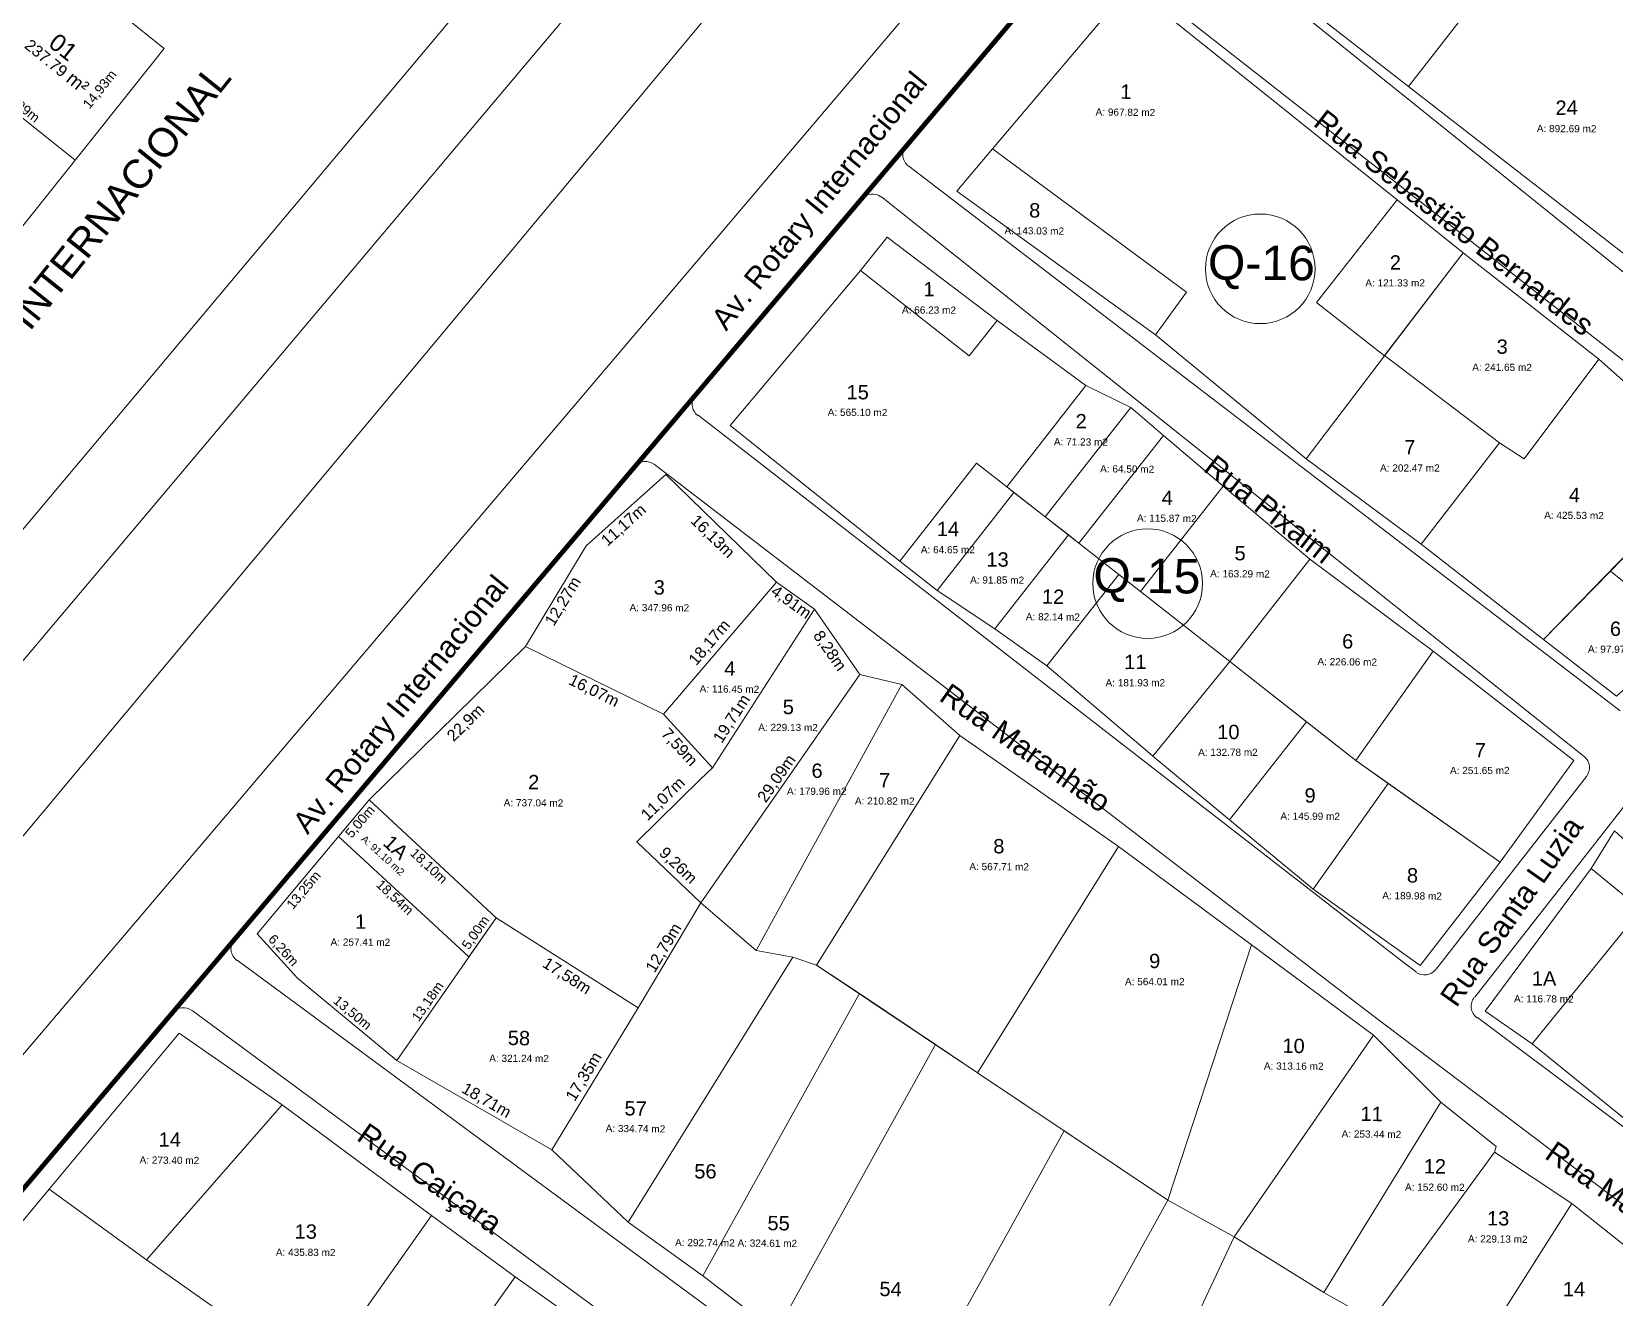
# Model space of a CAD drawing. Header units: metres. Extents: x 3808 to 8215, y 2374 to 6187.
# Drawn here: x 6098 to 6263.4, y 3611.2 to 3743.5 of the extents above; entities that cross this region are included whole.
import ezdxf

# ---------------------------------------------------------------- set-up
doc = ezdxf.new("R2010")
doc.units = ezdxf.units.M
doc.linetypes.add('CENTER', pattern=[2, 1.25, -0.25, 0.25, -0.25])
for name, color, linetype in [('0 - Cotas', 7, 'Continuous'), ('0 - Linhas Quadras', 7, 'Continuous'), ('0 - MEIO FIO 2', 251, 'Continuous'), ('0 - Nome Ruas', 7, 'CENTER'), ('0 - Numero de Lotes', 6, 'Continuous'), ('0 - Área Dos Lotes', 1, 'Continuous'), ('Nomes-Ruas', 7, 'Continuous'), ('PDF_Boundary-Lotes', 7, 'Continuous'), ('PDF_Meio-Fio', 32, 'Continuous'), ('PDF_Numeração_Quadras', 7, 'Continuous'), ('PDF_Perímetro', 5, 'Continuous'), ('PDF_Text', 7, 'Continuous')]:
    doc.layers.add(name, color=color, linetype=linetype)
doc.styles.add('Arial', font='arial.ttf')
doc.styles.add('PDF Arial', font='arial.ttf')
doc.styles.add('pedro', font='arial.ttf', dxfattribs={"height": 3})
doc.styles.add('REGUA100', font='arial.ttf')
doc.dimstyles.new('Arqui_3D', dxfattribs={"dimtxt": 1.2, "dimasz": 2.5, "dimexe": 2, "dimexo": 3, "dimgap": 0.98, "dimtad": 1, "dimtoh": 1, "dimrnd": 0.005, "dimtxsty": 'Arial', "dimblk": 'NONE', "dimcen": 0, "dimdle": 4, "dimse1": 1, "dimse2": 1, "dimsd1": 1, "dimsd2": 1, "dimclrt": 256, "dimaunit": 1, "dimadec": 0, "dimazin": 0, "dimtfac": 1, "dimtmove": 2, "dimatfit": 2, "dimldrblk": 'NONE', "dimfxl": 1, "dimtolj": 1, "dimtzin": 0, "dimarcsym": 0})
doc.dimstyles.new('Copy(2) of ISO-25', dxfattribs={"dimtxt": 1, "dimasz": 2.5, "dimexe": 1.25, "dimexo": 0.625, "dimgap": 0.2, "dimtad": 1, "dimtoh": 1, "dimlfac": 1, "dimzin": 1, "dimtxsty": 'Arial', "dimblk": 'NONE', "dimcen": 0, "dimse1": 1, "dimse2": 1, "dimsd1": 1, "dimsd2": 1, "dimclrt": 256, "dimaunit": 1, "dimadec": 3, "dimazin": 0, "dimtfac": 1, "dimtmove": 0, "dimatfit": 3, "dimldrblk": 'NONE', "dimfxl": 1, "dimtolj": 1, "dimtzin": 0, "dimarcsym": 0})

# ---------------------------------------------------------------- blocks, each defined once
blk = doc.blocks.new('*D11540')
at = {"layer": 'Defpoints', "color": 0, "transparency": 16777216}
for p in [(6136.13, 3635.99), (6136.62, 3636.84), (6152.34, 3626.66)]:
    blk.add_point(p, dxfattribs=at)
at = {"layer": '0 - Cotas', "lineweight": 5, "transparency": 16777216, "insert": (6145.47, 3631.75), "char_height": 1.2, "attachment_point": 5, "rotation": 330.065, "style": 'Arial'}
blk.add_mtext('\\A1;18,71m', dxfattribs=at)
blk = doc.blocks.new('_None')
blk = doc.blocks.new('*D11541')
at = {"layer": 'Defpoints', "color": 0, "transparency": 16777216}
for p in [(6146.52, 3650.92), (6161.35, 3641.49), (6160.68, 3640.43)]:
    blk.add_point(p, dxfattribs=at)
at = {"layer": '0 - Cotas', "lineweight": 5, "transparency": 16777216, "insert": (6153.87, 3644.76), "char_height": 1.2, "attachment_point": 5, "rotation": 327.5594, "style": 'Arial'}
blk.add_mtext('\\A1;17,58m', dxfattribs=at)
blk = doc.blocks.new('*D11542')
at = {"layer": 'Defpoints', "color": 0, "transparency": 16777216}
for p in [(6161.35, 3641.49), (6151.45, 3627.2), (6152.34, 3626.66)]:
    blk.add_point(p, dxfattribs=at)
at = {"layer": '0 - Cotas', "lineweight": 5, "transparency": 16777216, "insert": (6155.75, 3634.27), "char_height": 1.2, "attachment_point": 5, "rotation": 58.7112, "style": 'Arial'}
blk.add_mtext('\\A1;17,35m', dxfattribs=at)
blk = doc.blocks.new('*D11543')
at = {"layer": 'Defpoints', "color": 0, "transparency": 16777216}
for p in [(6167.19, 3652.89), (6167.92, 3652.45), (6161.35, 3641.49)]:
    blk.add_point(p, dxfattribs=at)
at = {"layer": '0 - Cotas', "lineweight": 5, "transparency": 16777216, "insert": (6164.09, 3647.73), "char_height": 1.2, "attachment_point": 5, "rotation": 59.0678, "style": 'Arial'}
blk.add_mtext('\\A1;12,79m', dxfattribs=at)
blk = doc.blocks.new('*D11544')
at = {"layer": 'Defpoints', "color": 0, "transparency": 16777216}
for p in [(6149.58, 3679.28), (6150.56, 3678.27), (6133.25, 3663.22)]:
    blk.add_point(p, dxfattribs=at)
at = {"layer": '0 - Cotas', "lineweight": 5, "transparency": 16777216, "insert": (6143.39, 3671.23), "char_height": 1.2, "attachment_point": 5, "rotation": 44.5166, "style": 'Arial'}
blk.add_mtext('\\A1;22,9m', dxfattribs=at)
blk = doc.blocks.new('*D11545')
at = {"layer": 'Defpoints', "color": 0, "transparency": 16777216}
for p in [(6149.58, 3679.28), (6163.52, 3671.22), (6164, 3672.19)]:
    blk.add_point(p, dxfattribs=at)
at = {"layer": '0 - Cotas', "lineweight": 5, "transparency": 16777216, "insert": (6156.71, 3674.57), "char_height": 1.2, "attachment_point": 5, "rotation": 333.8333, "style": 'Arial'}
blk.add_mtext('\\A1;16,07m', dxfattribs=at)
blk = doc.blocks.new('*D11546')
at = {"layer": 'Defpoints', "color": 0, "transparency": 16777216}
for p in [(6164, 3672.19), (6168.26, 3665.8), (6169.12, 3666.59)]:
    blk.add_point(p, dxfattribs=at)
at = {"layer": '0 - Cotas', "lineweight": 5, "transparency": 16777216, "insert": (6165.62, 3668.69), "char_height": 1.2, "attachment_point": 5, "rotation": 312.4178, "style": 'Arial'}
blk.add_mtext('\\A1;7,59m', dxfattribs=at)
blk = doc.blocks.new('*D11547')
at = {"layer": 'Defpoints', "color": 0, "transparency": 16777216}
for p in [(6169.12, 3666.59), (6160.36, 3659.72), (6161.22, 3658.84)]:
    blk.add_point(p, dxfattribs=at)
at = {"layer": '0 - Cotas', "lineweight": 5, "transparency": 16777216, "insert": (6164, 3663.29), "char_height": 1.2, "attachment_point": 5, "rotation": 44.4322, "style": 'Arial'}
blk.add_mtext('\\A1;11,07m', dxfattribs=at)
blk = doc.blocks.new('*D11548')
at = {"layer": 'Defpoints', "color": 0, "transparency": 16777216}
for p in [(6164.25, 3697.23), (6175.81, 3685.99), (6174.9, 3685.06)]:
    blk.add_point(p, dxfattribs=at)
at = {"layer": '0 - Cotas', "lineweight": 5, "transparency": 16777216, "insert": (6169.09, 3690.71), "char_height": 1.2, "attachment_point": 5, "rotation": 315.7964, "style": 'Arial'}
blk.add_mtext('\\A1;16,13m', dxfattribs=at)
blk = doc.blocks.new('*D11549')
at = {"layer": 'Defpoints', "color": 0, "transparency": 16777216}
for p in [(6164.25, 3697.23), (6155.93, 3689.77), (6156.65, 3688.98)]:
    blk.add_point(p, dxfattribs=at)
at = {"layer": '0 - Cotas', "lineweight": 5, "transparency": 16777216, "insert": (6159.89, 3691.89), "char_height": 1.2, "attachment_point": 5, "rotation": 41.9132, "style": 'Arial'}
blk.add_mtext('\\A1;11,17m', dxfattribs=at)
blk = doc.blocks.new('*D11550')
at = {"layer": 'Defpoints', "color": 0, "transparency": 16777216}
for p in [(6155.93, 3689.77), (6149.58, 3679.28), (6150.42, 3678.76)]:
    blk.add_point(p, dxfattribs=at)
at = {"layer": '0 - Cotas', "lineweight": 5, "transparency": 16777216, "insert": (6153.57, 3683.95), "char_height": 1.2, "attachment_point": 5, "rotation": 58.7951, "style": 'Arial'}
blk.add_mtext('\\A1;12,27m', dxfattribs=at)
blk = doc.blocks.new('*D11551')
at = {"layer": 'Defpoints', "color": 0, "transparency": 16777216}
for p in [(6175.81, 3685.99), (6163.14, 3672.93), (6164, 3672.19)]:
    blk.add_point(p, dxfattribs=at)
at = {"layer": '0 - Cotas', "lineweight": 5, "transparency": 16777216, "insert": (6168.87, 3679.63), "char_height": 1.2, "attachment_point": 5, "rotation": 49.4489, "style": 'Arial'}
blk.add_mtext('\\A1;18,17m', dxfattribs=at)
blk = doc.blocks.new('*D11552')
at = {"layer": 'Defpoints', "color": 0, "transparency": 16777216}
for p in [(6175.81, 3685.99), (6179.29, 3682.42), (6179.8, 3683.14)]:
    blk.add_point(p, dxfattribs=at)
at = {"layer": '0 - Cotas', "lineweight": 5, "transparency": 16777216, "insert": (6177.31, 3683.83), "char_height": 1.2, "attachment_point": 5, "rotation": 324.5426, "style": 'Arial'}
blk.add_mtext('\\A1;4,91m', dxfattribs=at)
blk = doc.blocks.new('*D11553')
at = {"layer": 'Defpoints', "color": 0, "transparency": 16777216}
for p in [(6179.8, 3683.14), (6168.27, 3667.13), (6169.12, 3666.59)]:
    blk.add_point(p, dxfattribs=at)
at = {"layer": '0 - Cotas', "lineweight": 5, "transparency": 16777216, "insert": (6171.2, 3671.68), "char_height": 1.2, "attachment_point": 5, "rotation": 57.1699, "style": 'Arial'}
blk.add_mtext('\\A1;19,71m', dxfattribs=at)
blk = doc.blocks.new('*D11554')
at = {"layer": 'Defpoints', "color": 0, "transparency": 16777216}
for p in [(6184.52, 3676.35), (6167.22, 3652.94), (6167.92, 3652.45)]:
    blk.add_point(p, dxfattribs=at)
at = {"layer": '0 - Cotas', "lineweight": 5, "transparency": 16777216, "insert": (6175.89, 3665.42), "char_height": 1.2, "attachment_point": 5, "rotation": 55.218, "style": 'Arial'}
blk.add_mtext('\\A1;29,09m', dxfattribs=at)
blk = doc.blocks.new('*D11555')
at = {"layer": 'Defpoints', "color": 0, "transparency": 16777216}
for p in [(6161.22, 3658.84), (6167.92, 3652.45), (6168.69, 3653.26)]:
    blk.add_point(p, dxfattribs=at)
at = {"layer": '0 - Cotas', "lineweight": 5, "transparency": 16777216, "insert": (6165.48, 3656.32), "char_height": 1.2, "attachment_point": 5, "rotation": 316.3803, "style": 'Arial'}
blk.add_mtext('\\A1;9,26m', dxfattribs=at)
blk = doc.blocks.new('*D11556')
at = {"layer": 'Defpoints', "color": 0, "transparency": 16777216}
for p in [(6179.8, 3683.14), (6183.49, 3675.64), (6184.52, 3676.35)]:
    blk.add_point(p, dxfattribs=at)
at = {"layer": '0 - Cotas', "lineweight": 5, "transparency": 16777216, "insert": (6181.32, 3678.77), "char_height": 1.2, "attachment_point": 5, "rotation": 304.7485, "style": 'Arial'}
blk.add_mtext('\\A1;8,28m', dxfattribs=at)
blk = doc.blocks.new('*D11557')
at = {"layer": 'Defpoints', "color": 0, "transparency": 16777216}
for p in [(6133.25, 3663.22), (6146.52, 3650.92), (6145.36, 3649.67)]:
    blk.add_point(p, dxfattribs=at)
at = {"layer": '0 - Cotas', "lineweight": 5, "transparency": 16777216, "insert": (6139.43, 3656.26), "char_height": 1, "attachment_point": 5, "rotation": 317.1502, "style": 'Arial'}
blk.add_mtext('\\A1;18,10m', dxfattribs=at)
blk = doc.blocks.new('*D11558')
at = {"layer": 'Defpoints', "color": 0, "transparency": 16777216}
for p in [(6133.25, 3663.22), (6130.04, 3659.39), (6131.27, 3658.36)]:
    blk.add_point(p, dxfattribs=at)
at = {"layer": '0 - Cotas', "lineweight": 5, "transparency": 16777216, "insert": (6132.35, 3660.91), "char_height": 1, "attachment_point": 5, "rotation": 50.0218, "style": 'Arial'}
blk.add_mtext('\\A1;5,00m', dxfattribs=at)
blk = doc.blocks.new('*D11559')
at = {"layer": 'Defpoints', "color": 0, "transparency": 16777216}
for p in [(6146.52, 3650.92), (6143.66, 3646.81), (6143.66, 3646.81)]:
    blk.add_point(p, dxfattribs=at)
at = {"layer": '0 - Cotas', "lineweight": 5, "transparency": 16777216, "insert": (6144.43, 3649.32), "char_height": 1, "attachment_point": 5, "rotation": 55.1646, "style": 'Arial'}
blk.add_mtext('\\A1;5,00m', dxfattribs=at)
blk = doc.blocks.new('*D11560')
at = {"layer": 'Defpoints', "color": 0, "transparency": 16777216}
for p in [(6130.04, 3659.39), (6143.66, 3646.81), (6142.61, 3645.67)]:
    blk.add_point(p, dxfattribs=at)
at = {"layer": '0 - Cotas', "lineweight": 5, "transparency": 16777216, "insert": (6135.87, 3652.98), "char_height": 1, "attachment_point": 5, "rotation": 317.2817, "style": 'Arial'}
blk.add_mtext('\\A1;18,54m', dxfattribs=at)
blk = doc.blocks.new('*D11561')
at = {"layer": 'Defpoints', "color": 0, "transparency": 16777216}
for p in [(6143.66, 3646.81), (6143.66, 3646.81), (6136.13, 3635.99)]:
    blk.add_point(p, dxfattribs=at)
at = {"layer": '0 - Cotas', "lineweight": 5, "transparency": 16777216, "insert": (6139.42, 3642.12), "char_height": 1, "attachment_point": 5, "rotation": 55.1646, "style": 'Arial'}
blk.add_mtext('\\A1;13,18m', dxfattribs=at)
blk = doc.blocks.new('*D11562')
at = {"layer": 'Defpoints', "color": 0, "transparency": 16777216}
for p in [(6130.04, 3659.39), (6131.32, 3658.32), (6121.52, 3649.24)]:
    blk.add_point(p, dxfattribs=at)
at = {"layer": '0 - Cotas', "lineweight": 5, "transparency": 16777216, "insert": (6126.46, 3653.76), "char_height": 1, "attachment_point": 5, "rotation": 50.0218, "style": 'Arial'}
blk.add_mtext('\\A1;13,25m', dxfattribs=at)
blk = doc.blocks.new('*D11563')
at = {"layer": 'Defpoints', "color": 0, "transparency": 16777216}
for p in [(6121.52, 3649.24), (6125.75, 3644.61), (6125.75, 3644.61)]:
    blk.add_point(p, dxfattribs=at)
at = {"layer": '0 - Cotas', "lineweight": 5, "transparency": 16777216, "insert": (6124.23, 3647.46), "char_height": 1, "attachment_point": 5, "rotation": 312.4104, "style": 'Arial'}
blk.add_mtext('\\A1;6,26m', dxfattribs=at)
blk = doc.blocks.new('*D11564')
at = {"layer": 'Defpoints', "color": 0, "transparency": 16777216}
for p in [(6125.75, 3644.61), (6136.13, 3635.99), (6136.13, 3635.99)]:
    blk.add_point(p, dxfattribs=at)
at = {"layer": '0 - Cotas', "lineweight": 5, "transparency": 16777216, "insert": (6131.45, 3640.92), "char_height": 1, "attachment_point": 5, "rotation": 320.3062, "style": 'Arial'}
blk.add_mtext('\\A1;13,50m', dxfattribs=at)

msp = doc.modelspace()

# ---------------------------------------------------------------- linework, layer by layer
at = {"layer": '0 - Cotas', "lineweight": 5}
for p, q in [((6133.25, 3663.223), (6130.037, 3659.391)), ((6130.037, 3659.391), (6143.661, 3646.811)), ((6146.517, 3650.915), (6143.661, 3646.811))]:
    msp.add_line(p, q, dxfattribs=at)
at = {"layer": '0 - Linhas Quadras', "linetype": 'Continuous', "lineweight": 5}
for p, q in [((6099.43, 3751.661, 0), (6111.835, 3741.754, 0)), ((6111.835, 3741.754, 0), (6076.864, 3697.963, 0)), ((6090.029, 3740.067, 0), (6102.521, 3730.091, 0))]:
    msp.add_line(p, q, dxfattribs=at)
at = {"layer": '0 - MEIO FIO 2', "lineweight": 5}
for p, q in [((6156.597, 3762.439), (5936.624, 3500.401)), ((6167.727, 3761.608), (5943.249, 3495.36)), ((6182.82, 3762.213), (5949.317, 3482.471)), ((6203.756, 3762.213), (6082.079, 3618.974))]:
    msp.add_line(p, q, dxfattribs=at)
at = {"layer": 'PDF_Boundary-Lotes', "lineweight": 5}
for points in [[(6225.969, 3766.774), (6218.301, 3756.189), (6241.879, 3737.795), (6249.896, 3748.092)], [(6278.999, 3738.766), (6274.633, 3741.802), (6277.86, 3746.186), (6268.54, 3753.039), (6273.196, 3759.003), (6263.98, 3766.124), (6257.884, 3758.353), (6257.918, 3758.324), (6249.896, 3748.092), (6241.879, 3737.795), (6265.556, 3719.379)], [(6212.825, 3748.315), (6198.391, 3731.28), (6218.663, 3716.278), (6215.442, 3711.83), (6231.181, 3698.883), (6239.348, 3709.644), (6232.269, 3715.226), (6240.696, 3725.946)], [(6198.391, 3731.28), (6194.654, 3726.848), (6215.442, 3711.83), (6218.663, 3716.278)], [(6247.578, 3720.411), (6240.696, 3725.946), (6232.269, 3715.226), (6239.348, 3709.644)], [(6187.38, 3722.056), (6184.586, 3718.548), (6195.963, 3709.635), (6198.867, 3713.346)], [(6247.578, 3720.411), (6239.377, 3709.679), (6251.386, 3700.535), (6253.952, 3698.876), (6261.766, 3709.282)], [(6208.152, 3706.522), (6198.867, 3713.346), (6195.963, 3709.635), (6184.586, 3718.548), (6170.974, 3702.361), (6188.693, 3688.183), (6196.716, 3698.416), (6199.904, 3695.946)], [(6251.386, 3700.535), (6239.377, 3709.679), (6239.348, 3709.644), (6231.181, 3698.883), (6243.202, 3689.965)], [(6273.964, 3698.451), (6261.766, 3709.282), (6253.952, 3698.876), (6251.386, 3700.535), (6243.202, 3689.965), (6255.995, 3679.994)], [(6212.836, 3704.223), (6208.152, 3706.522), (6199.904, 3695.946), (6203.894, 3692.811)], [(6216.257, 3701.324), (6212.836, 3704.223), (6203.894, 3692.811), (6207.43, 3690.052)], [(6222.506, 3696.019), (6216.257, 3701.324), (6207.43, 3690.052), (6213.847, 3685.02)], [(6175.807, 3685.99), (6164.246, 3697.234), (6155.934, 3689.772), (6149.576, 3679.276), (6163.999, 3672.189)], [(6200.636, 3695.339), (6199.904, 3695.946), (6196.716, 3698.416), (6188.693, 3688.183), (6192.613, 3685.106)], [(6280.589, 3693.952), (6273.964, 3698.451), (6262.986, 3687.14), (6270.983, 3680.678)], [(6222.506, 3696.019), (6213.847, 3685.02), (6223.18, 3677.686), (6231.544, 3688.4)], [(6206.321, 3690.914), (6203.894, 3692.811), (6200.636, 3695.339), (6192.613, 3685.106), (6198.646, 3681.1)], [(6211.594, 3686.773), (6207.43, 3690.052), (6206.321, 3690.914), (6198.646, 3681.1), (6204.086, 3677.231)], [(6231.544, 3688.4), (6223.18, 3677.686), (6236.363, 3667.332), (6244.435, 3678.759)], [(6262.986, 3687.14), (6255.995, 3679.994), (6263.62, 3674.077), (6270.983, 3680.678)], [(6179.802, 3683.145), (6175.807, 3685.99), (6163.999, 3672.189), (6169.119, 3666.586)], [(6223.18, 3677.686), (6213.847, 3685.02), (6211.594, 3686.773), (6204.086, 3677.231), (6215.087, 3667.865), (6215.157, 3667.807)], [(6184.518, 3676.346), (6179.802, 3683.145), (6169.119, 3666.586), (6167.88, 3665.378), (6161.219, 3658.841), (6167.923, 3652.453)], [(6167.88, 3665.378), (6169.119, 3666.586), (6163.999, 3672.189), (6149.576, 3679.276), (6133.25, 3663.223), (6146.517, 3650.915), (6161.351, 3641.487), (6167.923, 3652.453), (6161.219, 3658.841)], [(6231.194, 3671.387), (6223.18, 3677.686), (6215.157, 3667.807), (6223.172, 3661.154)], [(6244.435, 3678.759), (6236.363, 3667.332), (6251.437, 3656.704), (6259.163, 3667.359)], [(6188.927, 3675.276), (6184.518, 3676.346), (6167.923, 3652.453), (6173.69, 3647.489)], [(6194.985, 3669.953), (6188.927, 3675.276), (6173.69, 3647.489), (6177.519, 3646.783), (6180.008, 3645.953)], [(6239.737, 3664.944), (6236.363, 3667.332), (6231.194, 3671.387), (6223.172, 3661.154), (6231.918, 3653.894)], [(6211.563, 3658.371), (6194.985, 3669.953), (6180.008, 3645.953), (6196.811, 3634.713)], [(6251.437, 3656.704), (6239.737, 3664.944), (6231.918, 3653.894), (6243.079, 3645.925)], [(6133.25, 3663.223), (6121.523, 3649.237), (6125.748, 3644.612), (6136.132, 3635.993), (6146.517, 3650.915)], [(6272.249, 3652.848), (6269.352, 3654.605), (6263.416, 3660.003), (6260.953, 3656.044), (6266.175, 3651.769), (6277.691, 3642.386), (6281.724, 3647.102)], [(6225.447, 3648.083), (6211.563, 3658.371), (6196.811, 3634.713), (6216.703, 3621.381)], [(6266.175, 3651.769), (6260.953, 3656.044), (6249.89, 3641.155), (6254.808, 3637.72)], [(6177.519, 3646.783), (6173.69, 3647.489), (6167.923, 3652.453), (6161.351, 3641.487), (6152.34, 3626.66), (6160.31, 3619.102)], [(6161.351, 3641.487), (6146.517, 3650.915), (6136.132, 3635.993), (6152.34, 3626.66)], [(6287.581, 3643.594), (6281.724, 3647.102), (6277.691, 3642.386), (6266.175, 3651.769), (6254.808, 3637.72), (6270.808, 3624.734)], [(6238.222, 3638.656), (6225.447, 3648.083), (6216.703, 3621.381), (6223.651, 3617.556)], [(6184.496, 3642.993), (6180.008, 3645.953), (6177.519, 3646.783), (6160.31, 3619.102), (6168.132, 3613.493)], [(6192.421, 3637.651), (6184.496, 3642.993), (6168.132, 3613.493), (6175.786, 3607.611)], [(6124.15, 3631.342), (6113.385, 3638.865), (6099.784, 3622.55), (6109.958, 3615.165)], [(6205.897, 3628.643), (6196.811, 3634.713), (6192.421, 3637.651), (6175.786, 3607.611), (6190.007, 3599.926)], [(6245.24, 3631.654), (6238.222, 3638.656), (6223.651, 3617.556), (6233.004, 3611.735)], [(6139.759, 3619.799), (6124.15, 3631.342), (6109.958, 3615.165), (6127.679, 3602.692)], [(6250.841, 3626.417), (6251.042, 3627.014), (6245.24, 3631.654), (6233.004, 3611.735), (6238.06, 3608.892)], [(6216.703, 3621.381), (6205.897, 3628.643), (6190.007, 3599.926), (6189.096, 3597.623), (6199.657, 3590.563)], [(6258.928, 3621.057), (6250.841, 3626.417), (6238.06, 3608.892), (6239.302, 3608.332), (6246.783, 3601.887)], [(6125.756, 3580.805), (6127.098, 3582.634), (6136.494, 3596.436), (6127.679, 3602.692), (6109.958, 3615.165), (6099.784, 3622.55), (6060.909, 3575.715), (6075.74, 3561.816), (6075.55, 3561.444), (6092.884, 3545.173), (6091.52, 3543.245), (6095.695, 3540.191), (6101.75, 3548.408), (6107.695, 3556.422), (6113.64, 3564.435)], [(6223.651, 3617.556), (6216.703, 3621.381), (6199.657, 3590.563), (6207.465, 3583.023)], [(6265.059, 3611.142), (6267.436, 3614.29), (6258.928, 3621.057), (6246.783, 3601.887), (6258.325, 3594.307)], [(6148.493, 3613.373), (6139.759, 3619.799), (6127.679, 3602.692), (6136.494, 3596.436)], [(6239.302, 3608.332), (6238.06, 3608.892), (6233.004, 3611.735), (6223.651, 3617.556), (6207.465, 3583.023), (6221.903, 3574.394)], [(6157.202, 3607.203), (6148.493, 3613.373), (6136.494, 3596.436), (6145.267, 3590.271)]]:
    msp.add_lwpolyline(points, close=True, dxfattribs=at)
at = {"layer": 'PDF_Meio-Fio', "lineweight": 5}
for points in [[(6390.77, 3624.04), (6293.615, 3695.323), (6284.975, 3701.789), (6214.313, 3758.616)], [(6189.42, 3731.604), (6189.652, 3731.883), (6205.995, 3751.218), (6206.926, 3752.27)], [(6208.996, 3752.494), (6281.832, 3695.451)], [(6263.989, 3672.535), (6189.65, 3729.471)], [(6167.425, 3705.601), (6184.694, 3726.052)], [(6167.626, 3703.433), (6241.449, 3646.16), (6242.657, 3645.275)], [(6285.931, 3690.107), (6248.791, 3642.596)], [(6260.476, 3665.68), (6244.755, 3645.534)], [(6119.464, 3646.473), (6412.306, 3430.596)], [(6038.073, 3552.882), (6106.356, 3633.517), (6112.702, 3641.021)], [(6114.743, 3641.21), (6165.873, 3603.538)], [(6249.085, 3640.469), (6347.462, 3566.758)]]:
    msp.add_lwpolyline(points, dxfattribs=at)
for points in [[(6260.461, 3665.663, 0.411618), (6260.217, 3667.779), (6186.798, 3726.247)], [(6449.222, 3478.621, 0.4080021), (6448.913, 3480.726), (6341.062, 3562.948), (6237.992, 3640.789), (6163.055, 3698.281, 0.4001268), (6160.986, 3698.056), (6119.199, 3648.635)]]:
    msp.add_lwpolyline(points, format="xyb", dxfattribs=at)
for centre, start, end in [((6190.538, 3730.647), 139.74911, 232.56406), ((6185.818, 3725.03), 51.49325, 139.75008), ((6168.514, 3704.609), 139.75117, 232.19365), ((6120.317, 3647.678), 139.74839, 233.60207), ((6243.545, 3646.451), 233.17206, 321.98776), ((6249.938, 3641.674), 141.99655, 233.16687), ((6113.826, 3639.999), 53.60836, 139.75414)]:
    msp.add_arc(centre, 1.517, start, end, dxfattribs=at)
at = {"layer": 'PDF_Numeração_Quadras', "lineweight": 5}
for centre in [(6226.379, 3718.731), (6214.608, 3685.83)]:
    msp.add_circle(centre, 5.729, dxfattribs=at)
at = {"layer": 'PDF_Perímetro', "color": 1, "lineweight": 5}
msp.add_lwpolyline([(6484.63, 3258.914, 0.506, 0.506, 0), (6215.583, 3403.336, 0.489, 0.489, 0), (6021.423, 3533.213, 0.498, 0.498, 0), (6128.658, 3659.854, 0.498, 0.498, 0), (6265.513, 3821.471, 0.498, 0.498, 0), (6358.928, 3931.39, 0.498, 0.498, 0)], format="xyseb", dxfattribs=at)

# ---------------------------------------------------------------- texts
at = {"layer": '0 - Cotas', "lineweight": 5, "style": 'Arial'}
for s, rotation, p in [('14,93m', 51.38903, (6104.011, 3735.372, 0)), ('15,99m', 321.38903, (6094.68, 3736.865, 0))]:
    msp.add_text(s, height=1, rotation=rotation, dxfattribs=at).set_placement(p)
at = {"layer": '0 - Nome Ruas', "linetype": 'Continuous', "lineweight": 5, "style": 'pedro'}
msp.add_text('AVENIDA LIONS INTERNACIONAL', height=3, rotation=51.35991, dxfattribs=at).set_placement((6076.968, 3686.1, 0))
at = {"layer": '0 - Numero de Lotes', "lineweight": 5, "style": 'Arial'}
msp.add_text('01', height=1.8197, rotation=321.92725, dxfattribs=at).set_placement((6099.599, 3742.062, -540.279))
at = {"layer": '0 - Área Dos Lotes', "lineweight": 5, "style": 'Arial'}
for s, height, p in [('237.79 ', 1.2, (6097.118, 3741.903, 0)), ('m²', 1.4, (6101.46, 3738.378, 0))]:
    msp.add_text(s, height=height, rotation=320.93117, dxfattribs=at).set_placement(p)
at = {"layer": 'Nomes-Ruas', "lineweight": 5, "style": 'REGUA100'}
for s, rotation, p in [('Av. Rotary Internacional', 50.87233, (6170.557, 3712.145)), ('Rua Sebastião Bernardes', 321.94207, (6231.789, 3733.768)), ('Rua Pixaim', 321.94207, (6220.317, 3697.679)), ('Av. Rotary Internacional', 50.87233, (6126.81, 3659.527)), ('Rua Maranhão', 325.03323, (6192.685, 3673.7)), ('Rua Santa Luzia', 54.90922, (6246.863, 3641.431)), ('Rua Caiçara', 325.03323, (6131.81, 3627.754)), ('Rua Maranhão', 325.03323, (6255.978, 3625.85))]:
    msp.add_text(s, height=2.25, rotation=rotation, dxfattribs=at).set_placement(p)
at = {"layer": 'PDF_Text', "lineweight": 5, "attachment_point": 7, "style": 'PDF Arial'}
for s, insert, char_height, rotation in [('1', (6211.735, 3736.507), 1.5, 358.96696), ('24', (6257.239, 3734.816), 1.5, 0.54391), ('8', (6202.208, 3724.083), 1.5, 358.96696), ('Q-16', (6220.886, 3716.621), 3.6001, 359.54385), ('2', (6239.928, 3718.639), 1.5, 0.66994), ('1', (6191.173, 3715.847), 1.5, 0.40606), ('3', (6251.066, 3709.839), 1.5, 358.96696), ('15', (6183.134, 3705.073), 1.5, 359.82923), ('2', (6207.088, 3702.049), 1.5, 0.66994), ('7', (6241.432, 3699.321), 1.5, 0.66994), ('4', (6216.062, 3694.07), 1.5, 358.96696), ('4', (6258.617, 3694.356), 1.5, 358.96696), ('14', (6192.567, 3690.795), 1.5, 359.82923), ('13', (6197.751, 3687.584), 1.5, 359.82923), ('5', (6223.675, 3688.255), 1.5, 358.96696), ('Q-15', (6208.91, 3683.929), 3.6001, 359.34619), ('3', (6162.965, 3684.675), 1.5, 358.96696), ('12', (6203.546, 3683.742), 1.5, 358.96696), ('6', (6234.919, 3679.04), 1.5, 358.96696), ('6', (6262.906, 3680.353), 1.5, 358.96696), ('4', (6170.347, 3676.22), 1.5, 358.96696), ('11', (6212.159, 3676.887), 1.5, 0.54391), ('5', (6176.478, 3672.165), 1.5, 0.66994), ('10', (6221.874, 3669.563), 1.5, 359.82923), ('7', (6248.777, 3667.681), 1.5, 358.96696), ('2', (6149.837, 3664.345), 1.5, 358.96696), ('6', (6179.477, 3665.497), 1.5, 0.66994), ('7', (6186.547, 3664.539), 1.5, 0.40606), ('9', (6231.014, 3662.919), 1.5, 0.66994), ('1A', (6134.588, 3658.598), 1.5, 317.00501), ('8', (6198.477, 3657.613), 1.5, 0.40606), ('8', (6241.693, 3654.584), 1.5, 358.96696), ('1', (6131.78, 3649.751), 1.5, 0.66994), ('9', (6214.771, 3645.619), 1.5, 0.66994), ('1A', (6254.755, 3643.826), 1.5, 359.59352), ('58', (6147.72, 3637.59), 1.5, 358.96696), ('10', (6228.681, 3636.78), 1.5, 358.96696), ('57', (6159.917, 3630.233), 1.5, 358.96696), ('11', (6236.836, 3629.683), 1.5, 358.96696), ('14', (6111.239, 3626.991), 1.5, 359.82923), ('56', (6167.219, 3623.642), 1.5, 359.82923), ('12', (6243.458, 3624.187), 1.5, 359.67576), ('55', (6174.86, 3618.241), 1.5, 358.96696), ('13', (6250.073, 3618.73), 1.5, 359.82923), ('13', (6125.447, 3617.351), 1.5, 359.67576), ('54', (6186.564, 3611.352), 1.5, 358.96696), ('14', (6257.996, 3611.354), 1.5, 359.82923)]:
    msp.add_mtext(s, dxfattribs=dict(at, insert=insert, char_height=char_height, rotation=rotation))
at = {"layer": 'PDF_Text', "color": 1, "lineweight": 5, "char_height": 0.74999, "attachment_point": 7, "style": 'PDF Arial'}
for s, insert, rotation in [('A: 967.82 m2', (6209.164, 3734.744), 359.41759), ('A: 892.69 m2', (6255.283, 3733.013), 359.68104), ('A: 143.03 m2', (6199.638, 3722.346), 359.41759), ('A: 121.33 m2', (6237.356, 3716.876), 0.00544), ('A: 66.23 m2', (6188.927, 3714.05), 359.758), ('A: 241.65 m2', (6248.53, 3708.072), 359.68104), ('A: 565.10 m2', (6181.172, 3703.36), 359.68104), ('A: 71.23 m2', (6204.807, 3700.281), 359.4669), ('A: 64.50 m2', (6209.637, 3697.449), 359.4669), ('A: 202.47 m2', (6238.896, 3697.529), 0.00544), ('A: 115.87 m2', (6213.491, 3692.307), 359.41759), ('A: 425.53 m2', (6256.046, 3692.593), 359.68104), ('A: 64.65 m2', (6190.901, 3688.987), 0.10998), ('A: 163.29 m2', (6221.139, 3686.489), 359.68104), ('A: 91.85 m2', (6196.05, 3685.831), 359.758), ('A: 347.96 m2', (6160.458, 3682.943), 359.68104), ('A: 82.14 m2', (6201.873, 3681.998), 359.4669), ('A: 97.97 m2', (6260.625, 3678.61), 359.4669), ('A: 226.06 m2', (6232.348, 3677.303), 359.41759), ('A: 181.93 m2', (6210.202, 3675.085), 0.00544), ('A: 116.45 m2', (6167.775, 3674.457), 359.41759), ('A: 229.13 m2', (6173.906, 3670.427), 359.74171), ('A: 132.78 m2', (6219.882, 3667.815), 0.00544), ('A: 251.65 m2', (6246.206, 3665.918), 0.00544), ('A: 179.96 m2', (6176.906, 3663.759), 359.74171), ('A: 737.04 m2', (6147.301, 3662.553), 359.68104), ('A: 210.82 m2', (6184.011, 3662.747), 359.68104), ('A: 145.99 m2', (6228.477, 3661.152), 359.68104), ('A: 91.10 m2', (6132.331, 3659.039), 317.71909), ('A: 567.71 m2', (6195.969, 3655.881), 359.68104), ('A: 189.98 m2', (6239.122, 3652.846), 359.41759), ('A: 257.41 m2', (6129.209, 3647.988), 359.74171), ('A: 564.01 m2', (6212.235, 3643.852), 0.00544), ('A: 116.78 m2', (6252.892, 3642.064), 359.68104), ('A: 321.24 m2', (6145.793, 3635.848), 359.68104), ('A: 313.16 m2', (6226.754, 3635.038), 359.68104), ('A: 334.74 m2', (6157.955, 3628.519), 359.41759), ('A: 253.44 m2', (6234.874, 3627.944), 359.41759), ('A: 273.40 m2', (6109.248, 3625.218), 359.41759), ('A: 152.60 m2', (6241.501, 3622.385), 359.68104), ('A: 229.13 m2', (6248.081, 3616.982), 359.41759), ('A: 435.83 m2', (6123.491, 3615.573), 359.68104), ('A: 292.74 m2 A: 324.61 m2', (6165.215, 3616.588), 359.54932)]:
    msp.add_mtext(s, dxfattribs=dict(at, insert=insert, rotation=rotation))

# ---------------------------------------------------------------- dimensions: what is measured, and where the dimension line sits
at = {"layer": '0 - Cotas', "lineweight": 5}
for base, p1, p2, angle, dimstyle, picture, middle in [((6156.646, 3688.979), (6164.246, 3697.234), (6155.934, 3689.772), 221.91324, 'Arqui_3D', '*D11549', (6159.895, 3691.895)), ((6174.898, 3685.055), (6164.246, 3697.234), (6175.807, 3685.99), 315.7964, 'Arqui_3D', '*D11548', (6169.088, 3690.706)), ((6150.424, 3678.762), (6155.934, 3689.772), (6149.576, 3679.276), 238.79511, 'Arqui_3D', '*D11550', (6153.568, 3683.953)), ((6163.136, 3672.928), (6175.807, 3685.99), (6163.999, 3672.189), 229.44894, 'Arqui_3D', '*D11551', (6168.871, 3679.631)), ((6179.289, 3682.425), (6175.807, 3685.99), (6179.802, 3683.145), 324.54256, 'Arqui_3D', '*D11552', (6177.309, 3683.835)), ((6168.269, 3667.135), (6179.802, 3683.145), (6169.119, 3666.586), 237.16986, 'Arqui_3D', '*D11553', (6171.202, 3671.68)), ((6183.494, 3675.636), (6179.802, 3683.145), (6184.518, 3676.346), 304.74848, 'Arqui_3D', '*D11556', (6181.318, 3678.773)), ((6150.56, 3678.275), (6133.25, 3663.223), (6149.576, 3679.276), 44.51664, 'Arqui_3D', '*D11544', (6143.391, 3671.225)), ((6163.525, 3671.223), (6149.576, 3679.276), (6163.999, 3672.189), 333.8333, 'Arqui_3D', '*D11545', (6156.707, 3674.573)), ((6167.221, 3652.94), (6184.518, 3676.346), (6167.923, 3652.453), 235.21796, 'Arqui_3D', '*D11554', (6175.892, 3665.423)), ((6168.26, 3665.802), (6163.999, 3672.189), (6169.119, 3666.586), 312.41782, 'Arqui_3D', '*D11546', (6165.623, 3668.688)), ((6160.359, 3659.718), (6169.119, 3666.586), (6161.219, 3658.841), 224.43221, 'Arqui_3D', '*D11547', (6164.002, 3663.29)), ((6131.265, 3658.362), (6133.25, 3663.223), (6130.037, 3659.391), 230.02183, 'Copy(2) of ISO-25', '*D11558', (6132.967, 3660.392)), ((6145.361, 3649.668), (6133.25, 3663.223), (6146.517, 3650.915), 317.1502, 'Copy(2) of ISO-25', '*D11557', (6138.885, 3655.675)), ((6131.32, 3658.316), (6121.523, 3649.237), (6130.037, 3659.391), 50.02183, 'Copy(2) of ISO-25', '*D11562', (6127.07, 3653.247)), ((6142.609, 3645.671), (6130.037, 3659.391), (6143.661, 3646.811), 317.28169, 'Copy(2) of ISO-25', '*D11560', (6135.328, 3652.394)), ((6168.691, 3653.259), (6161.219, 3658.841), (6167.923, 3652.453), 316.38026, 'Arqui_3D', '*D11555', (6165.479, 3656.32)), ((6167.187, 3652.894), (6161.351, 3641.487), (6167.923, 3652.453), 59.06776, 'Arqui_3D', '*D11543', (6164.091, 3647.727)), ((6143.661, 3646.811), (6146.517, 3650.915), (6143.661, 3646.811), 235.16463, 'Copy(2) of ISO-25', '*D11559', (6145.089, 3648.863)), ((6160.677, 3640.426), (6146.517, 3650.915), (6161.351, 3641.487), 327.55936, 'Arqui_3D', '*D11541', (6153.867, 3644.755)), ((6125.748, 3644.612), (6121.523, 3649.237), (6125.748, 3644.612), 312.4104, 'Copy(2) of ISO-25', '*D11563', (6123.636, 3646.925)), ((6143.661, 3646.811), (6136.132, 3635.993), (6143.661, 3646.811), 55.16463, 'Copy(2) of ISO-25', '*D11561', (6140.078, 3641.662)), ((6136.1324, 3635.9926), (6125.7478, 3644.6122), (6136.1324, 3635.9926), 320.30617, 'Copy(2) of ISO-25', '*D11564', (6130.9401, 3640.3024)), ((6151.451, 3627.2), (6161.351, 3641.487), (6152.34, 3626.66), 238.71122, 'Arqui_3D', '*D11542', (6155.75, 3634.273)), ((6136.622, 3636.843), (6152.34, 3626.66), (6136.132, 3635.993), 150.065, 'Arqui_3D', '*D11540', (6145.474, 3631.746))]:
    dim = msp.add_linear_dim(base=base, p1=p1, p2=p2, angle=angle, dimstyle=dimstyle, override={"dimpost": 'm'}, dxfattribs=at)
    dim.commit()
    dim.dimension.update_dxf_attribs({"geometry": picture, "text_midpoint": middle, "dimtype": 161})

doc.saveas('drawing.dxf')
